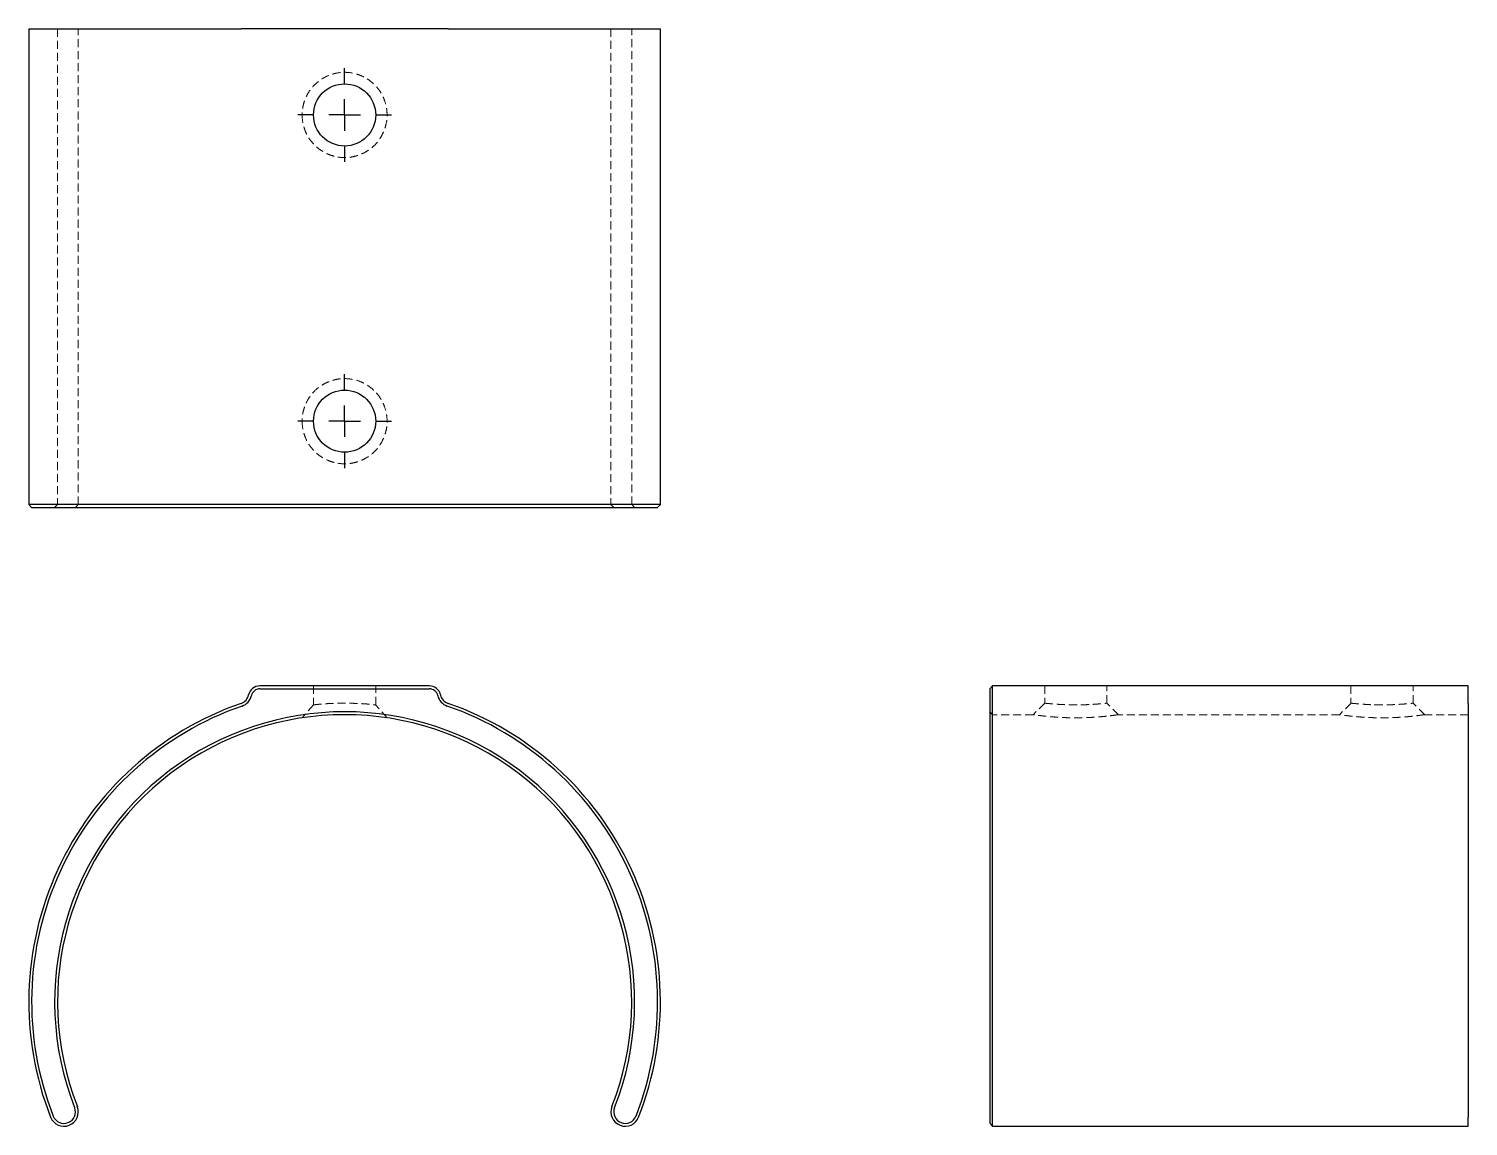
# Model space of a CAD drawing. Header units: millimetres. Extents: x 33 to 261, y 22 to 196.
import ezdxf

# ---------------------------------------------------------------- set-up
doc = ezdxf.new("R2010")
doc.units = ezdxf.units.MM
doc.linetypes.add('HIDDEN', pattern=[1.905, 1.27, -0.635])
doc.layers.add('10', color=7, linetype='Continuous')

# ---------------------------------------------------------------- blocks, each defined once
blk = doc.blocks.new('SW_CENTERMARKSYMBOL_0')
at = {"layer": '10', "color": 0}
for p, q in [((0, 5), (0, 7.42)), ((0, 0), (0, 2.5)), ((-5, 0), (-7.42, 0)), ((0, 0), (-2.5, 0)), ((0, 0), (0, -2.5)), ((0, 0), (2.5, 0)), ((5, 0), (7.42, 0)), ((0, -5), (0, -7.42))]:
    blk.add_line(p, q, dxfattribs=at)
blk = doc.blocks.new('SW_CENTERMARKSYMBOL_1')
at = {"layer": '10', "color": 0}
for p, q in [((0, 5), (0, 7.42)), ((0, 0), (0, 2.5)), ((-5, 0), (-7.42, 0)), ((0, 0), (-2.5, 0)), ((0, 0), (0, -2.5)), ((0, 0), (2.5, 0)), ((5, 0), (7.42, 0)), ((0, -5), (0, -7.42))]:
    blk.add_line(p, q, dxfattribs=at)

msp = doc.modelspace()

# ---------------------------------------------------------------- linework, layer by layer
at = {"color": 7, "linetype": 'Continuous', "lineweight": 25}
for p, q in [((33, 195.88), (33, 120.58)), ((33, 195.88), (66.63, 195.88)), ((67.81, 195.88), (66.63, 195.88)), ((96.42, 195.88), (69.58, 195.88)), ((99.37, 195.88), (98.19, 195.88)), ((99.37, 195.88), (133, 195.88)), ((133, 120.58), (133, 195.88)), ((33, 120.58), (33.45, 120.12)), ((66.63, 120.58), (33, 120.58)), ((33.45, 120.12), (66.77, 120.12)), ((67.81, 120.58), (66.63, 120.58)), ((66.77, 120.12), (68.25, 120.12)), ((68.25, 120.12), (69.58, 120.12)), ((96.42, 120.58), (69.58, 120.58)), ((69.58, 120.12), (96.42, 120.12)), ((98.19, 120.58), (96.42, 120.58)), ((96.42, 120.12), (97.75, 120.12)), ((97.75, 120.12), (99.23, 120.12)), ((99.37, 120.58), (98.19, 120.58)), ((99.23, 120.12), (132.55, 120.12)), ((133, 120.58), (99.37, 120.58)), ((132.55, 120.12), (133, 120.58)), ((96.42, 91.85), (69.58, 91.85)), ((69.58, 91.39), (96.42, 91.39)), ((185.58, 91.85), (185.12, 91.39)), ((185.12, 91.39), (185.12, 90.32)), ((260.88, 91.85), (185.58, 91.85)), ((185.58, 90.42), (185.58, 91.85)), ((185.12, 90.32), (185.12, 88.66)), ((185.58, 89.09), (185.58, 90.42)), ((185.58, 23.59), (185.58, 89.09)), ((260.88, 89.09), (260.88, 90.42)), ((260.88, 89.09), (260.88, 23.59)), ((185.12, 88.66), (185.12, 23.76)), ((185.12, 23.76), (185.12, 22.61)), ((185.58, 22.15), (185.58, 23.59)), ((260.88, 22.15), (260.88, 23.59)), ((185.12, 22.61), (185.58, 22.15)), ((185.58, 22.15), (260.88, 22.15))]:
    msp.add_line(p, q, dxfattribs=at)
at = {"color": 7, "linetype": 'HIDDEN', "lineweight": 18}
for p, q in [((37.55, 195.88), (37.55, 120.58)), ((40.84, 120.58), (40.84, 195.88)), ((125.16, 195.88), (125.16, 120.58)), ((128.45, 120.58), (128.45, 195.88)), ((37.55, 120.58), (37.09, 120.12)), ((40.39, 120.12), (40.84, 120.58)), ((125.16, 120.58), (125.61, 120.12)), ((128.91, 120.12), (128.45, 120.58)), ((78.08, 91.85), (78.08, 88.85)), ((87.92, 88.85), (87.92, 91.85)), ((193.83, 91.85), (193.83, 89.12)), ((203.68, 89.12), (203.68, 91.85)), ((242.32, 91.85), (242.32, 89.12)), ((252.17, 89.12), (252.17, 91.85)), ((78.09, 88.87), (78.09, 88.87)), ((89.74, 86.79), (87.9, 88.87)), ((205.51, 87.29), (203.67, 89.14)), ((254, 87.29), (252.15, 89.14)), ((78.09, 88.87), (76.26, 86.79)), ((76.26, 86.79), (76.26, 86.79)), ((89.74, 86.79), (87.91, 88.87)), ((87.92, 88.85), (87.92, 88.85)), ((185.58, 87.3), (185.12, 87.76)), ((192.01, 87.3), (185.58, 87.3)), ((198.76, 88.85), (197.63, 88.87)), ((240.49, 87.3), (205.48, 87.3)), ((260.88, 87.3), (253.96, 87.3))]:
    msp.add_line(p, q, dxfattribs=at)
at = {"color": 7, "linetype": 'Continuous', "lineweight": 25, "flags": 128}
for points in [[(69.58, 195.88), (69.28, 195.88), (68.98, 195.88), (68.7, 195.88), (68.44, 195.88), (68.22, 195.88), (68.04, 195.88), (67.9, 195.88), (67.81, 195.88)], [(98.19, 195.88), (98.1, 195.88), (97.96, 195.88), (97.78, 195.88), (97.56, 195.88), (97.3, 195.88), (97.02, 195.88), (96.72, 195.88), (96.42, 195.88)], [(69.58, 120.58), (69.28, 120.58), (68.98, 120.58), (68.7, 120.58), (68.44, 120.58), (68.22, 120.58), (68.04, 120.58), (67.9, 120.58), (67.81, 120.58)], [(260.88, 90.42), (260.88, 90.71), (260.88, 90.99), (260.88, 91.23), (260.88, 91.45), (260.88, 91.62), (260.88, 91.75), (260.88, 91.82), (260.88, 91.85)]]:
    msp.add_lwpolyline(points, dxfattribs=at)
at = {"color": 7, "linetype": 'HIDDEN', "lineweight": 18, "flags": 128}
for points in [[(193.85, 89.14), (192.92, 88.21), (192, 87.29)], [(242.33, 89.14), (241.41, 88.22), (240.48, 87.29)]]:
    msp.add_lwpolyline(points, dxfattribs=at)
at = {"color": 7, "linetype": 'Continuous', "lineweight": 25}
for centre in [(83, 182.24), (83, 133.76)]:
    msp.add_circle(centre, 4.92, dxfattribs=at)
for centre, radius, start, end in [((69.58, 90.03), 1.82, 90, 167.6313), ((69.58, 90.03), 1.36, 90, 167.6313), ((96.42, 90.03), 1.82, 12.3687, 90), ((96.42, 90.03), 1.36, 12.3687, 90), ((83, 41.85), 50, 109.1162, 201.4125), ((66.03, 90.81), 1.82, 289.1162, 347.6313), ((66.03, 90.81), 2.27, 289.1162, 347.6313), ((99.97, 90.81), 2.27, 192.3687, 250.8838), ((99.97, 90.81), 1.82, 192.3687, 250.8838), ((83, 41.85), 50, 338.5875, 70.8838), ((83, 41.85), 49.55, 109.1162, 201.4125), ((83, 41.85), 45.91, 338.5875, 201.4125), ((83, 41.85), 45.45, 338.5875, 201.4125), ((83, 41.85), 49.55, 338.5875, 70.8838), ((38.57, 24.42), 2.27, 201.4125, 21.4125), ((38.57, 24.42), 1.82, 201.4125, 21.4125), ((127.43, 24.42), 2.27, 158.5875, 338.5875), ((127.43, 24.42), 1.82, 158.5875, 338.5875)]:
    msp.add_arc(centre, radius, start, end, dxfattribs=at)
at = {"color": 7, "linetype": 'HIDDEN', "lineweight": 18}
for points, knots in [([(76.27, 182.24), (76.27, 182.69), (76.32, 183.13), (76.45, 183.77), (76.5, 183.99), (76.63, 184.41), (76.71, 184.62), (76.96, 185.24), (77.16, 185.62), (77.65, 186.36), (77.94, 186.7), (78.56, 187.32), (78.9, 187.6), (79.63, 188.1), (80.03, 188.31), (80.63, 188.55), (80.84, 188.63), (81.26, 188.76), (81.48, 188.81), (82.13, 188.95), (82.57, 188.99), (83.45, 188.99), (83.89, 188.94), (84.76, 188.76), (85.18, 188.63), (85.79, 188.38), (85.99, 188.28), (86.38, 188.07), (86.57, 187.96), (87.11, 187.59), (87.45, 187.31), (88.08, 186.68), (88.36, 186.34), (88.72, 185.8), (88.83, 185.61), (89.04, 185.21), (89.13, 185.01), (89.38, 184.4), (89.51, 183.98), (89.68, 183.12), (89.72, 182.67), (89.72, 181.79), (89.68, 181.36), (89.54, 180.71), (89.49, 180.49), (89.36, 180.07), (89.28, 179.86), (89.12, 179.46), (89.02, 179.26), (88.82, 178.86), (88.71, 178.67), (88.35, 178.12), (88.07, 177.78), (87.45, 177.16), (87.11, 176.88), (86.37, 176.39), (85.98, 176.19), (85.37, 175.93), (85.16, 175.86), (84.74, 175.73), (84.53, 175.67), (83.88, 175.54), (83.45, 175.49), (82.55, 175.49), (82.12, 175.54), (81.47, 175.67), (81.26, 175.73), (80.83, 175.86), (80.62, 175.93), (80.01, 176.18), (79.63, 176.39), (78.9, 176.88), (78.55, 177.17), (77.93, 177.79), (77.65, 178.12), (77.16, 178.86), (76.95, 179.25), (76.71, 179.86), (76.63, 180.07), (76.51, 180.49), (76.45, 180.71), (76.32, 181.36), (76.27, 181.8), (76.27, 182.24)], [0, 0, 0, 0, 0.03125, 0.03125, 0.046875, 0.046875, 0.0625, 0.0625, 0.09375, 0.09375, 0.125, 0.125, 0.15625, 0.15625, 0.1875, 0.1875, 0.203125, 0.203125, 0.21875, 0.21875, 0.25, 0.25, 0.28125, 0.28125, 0.3125, 0.3125, 0.328125, 0.328125, 0.34375, 0.34375, 0.375, 0.375, 0.40625, 0.40625, 0.421875, 0.421875, 0.4375, 0.4375, 0.46875, 0.46875, 0.5, 0.5, 0.53125, 0.53125, 0.546875, 0.546875, 0.5625, 0.5625, 0.578125, 0.578125, 0.59375, 0.59375, 0.625, 0.625, 0.65625, 0.65625, 0.6875, 0.6875, 0.703125, 0.703125, 0.71875, 0.71875, 0.75, 0.75, 0.78125, 0.78125, 0.796875, 0.796875, 0.8125, 0.8125, 0.84375, 0.84375, 0.875, 0.875, 0.90625, 0.90625, 0.9375, 0.9375, 0.953125, 0.953125, 0.96875, 0.96875, 1, 1, 1, 1]), ([(76.27, 133.76), (76.27, 134.2), (76.32, 134.64), (76.44, 135.29), (76.5, 135.5), (76.63, 135.93), (76.7, 136.14), (76.95, 136.75), (77.16, 137.14), (77.65, 137.87), (77.93, 138.22), (78.55, 138.84), (78.89, 139.12), (79.44, 139.49), (79.63, 139.6), (80.02, 139.81), (80.22, 139.9), (80.63, 140.07), (80.84, 140.14), (81.26, 140.27), (81.47, 140.33), (82.13, 140.46), (82.56, 140.5), (83.44, 140.5), (83.89, 140.45), (84.76, 140.28), (85.18, 140.15), (85.79, 139.9), (85.99, 139.8), (86.38, 139.59), (86.57, 139.48), (87.12, 139.11), (87.46, 138.83), (88.09, 138.2), (88.36, 137.86), (88.72, 137.31), (88.84, 137.12), (89.04, 136.73), (89.14, 136.52), (89.39, 135.91), (89.51, 135.49), (89.68, 134.62), (89.73, 134.18), (89.72, 133.3), (89.68, 132.86), (89.55, 132.21), (89.49, 131.99), (89.36, 131.57), (89.29, 131.36), (89.12, 130.96), (89.03, 130.76), (88.82, 130.37), (88.71, 130.18), (88.34, 129.63), (88.06, 129.29), (87.44, 128.67), (87.1, 128.38), (86.36, 127.9), (85.97, 127.7), (85.36, 127.45), (85.15, 127.37), (84.73, 127.24), (84.52, 127.19), (83.87, 127.05), (83.44, 127.01), (82.55, 127.01), (82.11, 127.06), (81.46, 127.19), (81.25, 127.25), (80.83, 127.37), (80.62, 127.45), (80.01, 127.7), (79.62, 127.91), (78.89, 128.4), (78.55, 128.68), (77.93, 129.3), (77.65, 129.64), (77.16, 130.38), (76.95, 130.77), (76.71, 131.38), (76.63, 131.58), (76.51, 132.01), (76.45, 132.22), (76.32, 132.87), (76.27, 133.31), (76.27, 133.76)], [0, 0, 0, 0, 0.03125, 0.03125, 0.046875, 0.046875, 0.0625, 0.0625, 0.09375, 0.09375, 0.125, 0.125, 0.15625, 0.15625, 0.171875, 0.171875, 0.1875, 0.1875, 0.203125, 0.203125, 0.21875, 0.21875, 0.25, 0.25, 0.28125, 0.28125, 0.3125, 0.3125, 0.328125, 0.328125, 0.34375, 0.34375, 0.375, 0.375, 0.40625, 0.40625, 0.421875, 0.421875, 0.4375, 0.4375, 0.46875, 0.46875, 0.5, 0.5, 0.53125, 0.53125, 0.546875, 0.546875, 0.5625, 0.5625, 0.578125, 0.578125, 0.59375, 0.59375, 0.625, 0.625, 0.65625, 0.65625, 0.6875, 0.6875, 0.703125, 0.703125, 0.71875, 0.71875, 0.75, 0.75, 0.78125, 0.78125, 0.796875, 0.796875, 0.8125, 0.8125, 0.84375, 0.84375, 0.875, 0.875, 0.90625, 0.90625, 0.9375, 0.9375, 0.953125, 0.953125, 0.96875, 0.96875, 1, 1, 1, 1]), ([(78.08, 88.85), (78.11, 88.85), (78.17, 88.86), (78.55, 88.9), (78.97, 88.95), (79.5, 88.99), (80.14, 89.04), (80.86, 89.08), (81.64, 89.1), (82.46, 89.12), (83.29, 89.13), (84.11, 89.11), (84.9, 89.08), (85.64, 89.05), (86.3, 89.01), (86.87, 88.96), (87.33, 88.91), (87.67, 88.88), (87.89, 88.85), (87.91, 88.85), (87.92, 88.85)], [0, 0, 0, 0, 0.0901115, 0.1426838, 0.1967634, 0.2496389, 0.3040375, 0.3570824, 0.4116796, 0.4645319, 0.5189288, 0.571524, 0.625643, 0.6783313, 0.7325314, 0.7854759, 0.8399489, 0.8929876, 0.9475825, 1, 1, 1, 1]), ([(193.85, 89.12), (193.85, 89.12), (193.83, 89.13), (193.94, 89.11), (194.19, 89.08), (194.57, 89.05), (195.07, 89.01), (195.68, 88.96), (196.37, 88.91), (197.13, 88.88), (197.94, 88.86), (198.77, 88.85), (199.59, 88.85), (200.4, 88.88), (201.15, 88.91), (201.84, 88.96), (202.45, 89), (202.95, 89.05), (203.33, 89.08), (203.58, 89.11), (203.69, 89.12), (203.67, 89.12), (203.67, 89.12)], [0, 0, 0, 0, 0.018573, 0.071172, 0.125294, 0.177986, 0.23219, 0.285137, 0.339614, 0.392656, 0.447254, 0.499982, 0.554245, 0.606816, 0.6609, 0.713641, 0.767893, 0.820931, 0.875509, 0.928458, 0.982951, 1, 1, 1, 1]), ([(200.89, 88.9), (200.63, 88.89), (199.96, 88.86), (199.22, 88.86), (198.76, 88.85)], [0, 0, 0, 0, 0.381722, 1, 1, 1, 1]), ([(242.33, 89.12), (242.33, 89.13), (242.31, 89.13), (242.43, 89.11), (242.67, 89.08), (243.06, 89.05), (243.55, 89.01), (244.16, 88.96), (244.85, 88.91), (245.62, 88.87), (246.42, 88.85), (247.25, 88.85), (248.07, 88.85), (248.88, 88.88), (249.63, 88.91), (250.33, 88.96), (250.93, 89), (251.43, 89.05), (251.81, 89.08), (252.06, 89.1), (252.17, 89.12), (252.16, 89.12), (252.15, 89.12)], [0, 0, 0, 0, 0.018516, 0.071061, 0.125128, 0.177788, 0.231957, 0.284914, 0.339402, 0.392444, 0.44706, 0.499542, 0.553528, 0.606197, 0.660388, 0.71313, 0.767383, 0.820419, 0.874997, 0.927912, 0.982365, 1, 1, 1, 1]), ([(247.24, 88.85), (246.78, 88.86), (246.04, 88.86), (245.11, 88.9), (244.67, 88.93), (244.46, 88.94)], [0, 0, 0, 0, 0.471778, 0.746946, 1, 1, 1, 1]), ([(205.48, 87.3), (205.48, 87.3), (205.48, 87.3), (205.26, 87.27), (204.88, 87.21), (204.31, 87.14), (203.59, 87.06), (202.71, 86.97), (201.73, 86.9), (200.66, 86.84), (199.55, 86.81), (198.41, 86.8), (197.28, 86.82), (196.19, 86.87), (195.18, 86.94), (194.25, 87.02), (193.47, 87.11), (192.85, 87.19), (192.38, 87.25), (192.1, 87.29), (191.98, 87.31), (192.01, 87.3), (192.01, 87.3)], [0, 0, 0, 0, 0.03633, 0.087713, 0.140464, 0.193388, 0.247816, 0.301051, 0.355893, 0.408699, 0.463052, 0.515998, 0.570524, 0.623133, 0.677243, 0.730648, 0.785703, 0.837371, 0.890457, 0.944126, 0.999442, 1, 1, 1, 1]), ([(253.96, 87.3), (253.96, 87.3), (253.97, 87.3), (253.75, 87.27), (253.38, 87.22), (252.81, 87.14), (252.08, 87.06), (251.2, 86.97), (250.24, 86.9), (249.18, 86.84), (248.07, 86.81), (246.92, 86.8), (245.79, 86.82), (244.73, 86.87), (243.72, 86.94), (242.77, 87.02), (241.96, 87.11), (241.33, 87.19), (240.88, 87.25), (240.55, 87.29), (240.51, 87.3), (240.49, 87.3)], [0, 0, 0, 0, 0.035531, 0.08602, 0.137746, 0.192066, 0.248088, 0.300559, 0.354576, 0.407055, 0.461044, 0.514667, 0.570059, 0.620787, 0.672693, 0.728617, 0.786509, 0.837498, 0.889814, 0.944125, 1, 1, 1, 1])]:
    msp.add_open_spline(points, degree=3, knots=knots, dxfattribs=at)

# ---------------------------------------------------------------- block references
at = {"layer": '10'}
for name, p in [('SW_CENTERMARKSYMBOL_0', (83, 182.24)), ('SW_CENTERMARKSYMBOL_1', (83, 133.76))]:
    msp.add_blockref(name, p, dxfattribs=at)

doc.saveas('drawing.dxf')
